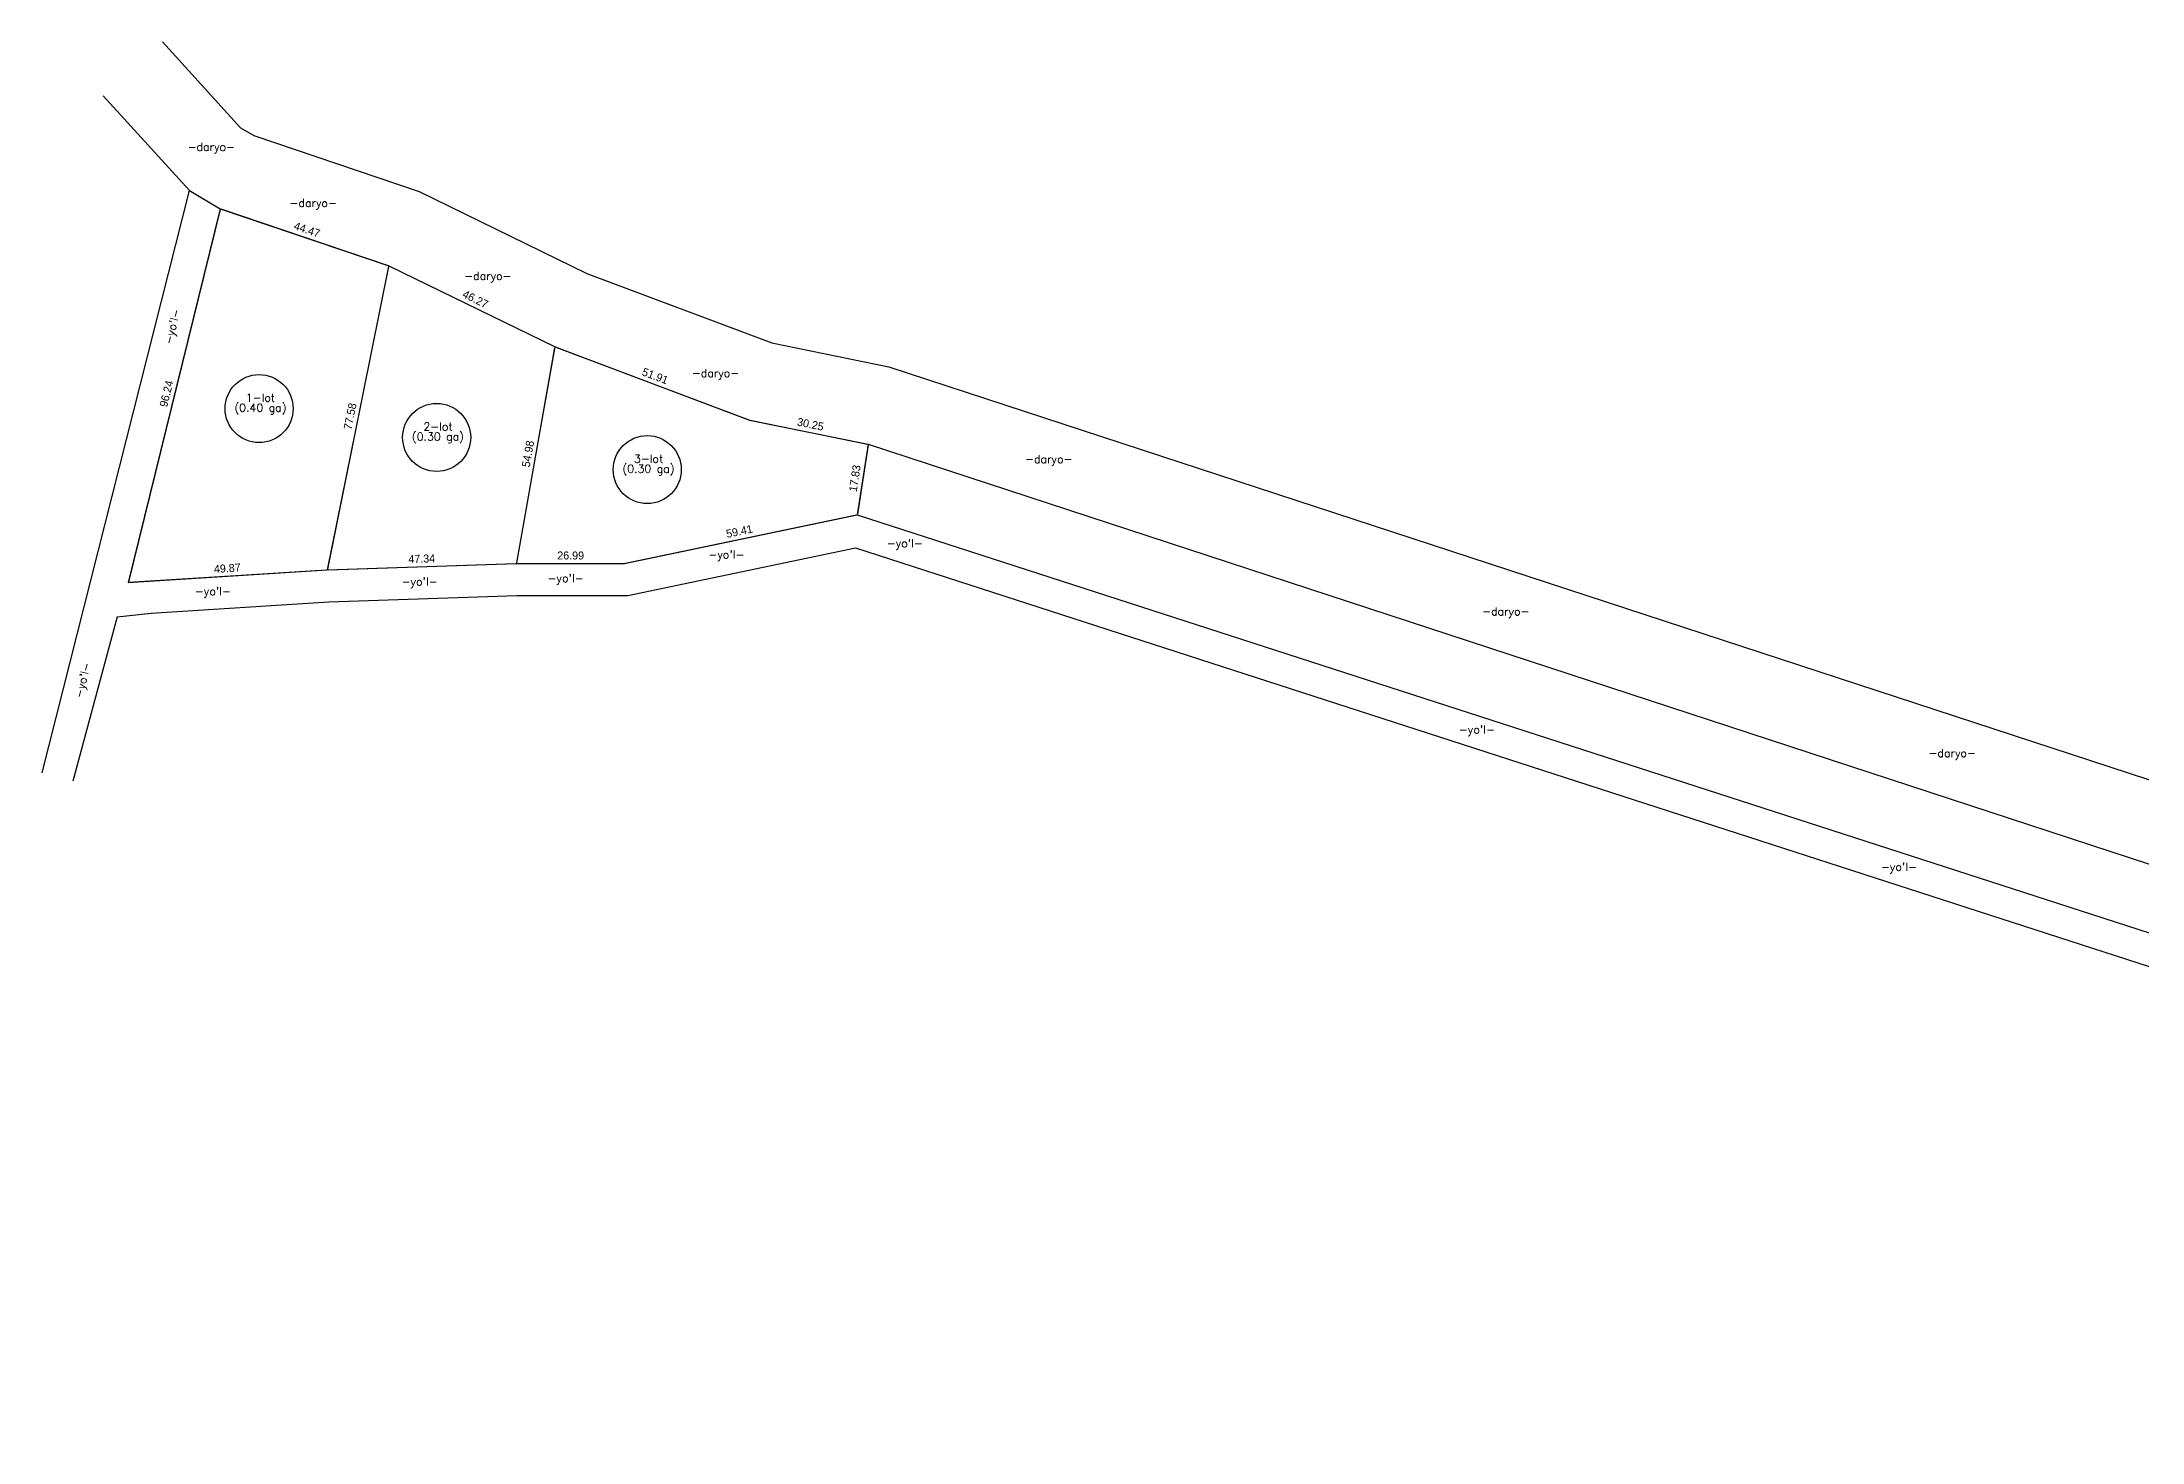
# Model space of a CAD drawing. Header units: inches. Extents: x 682214 to 685132, y 4523331 to 4524454.
# Drawn here: x 682214 to 682739, y 4523433 to 4523782 of the extents above; entities that cross this region are included whole.
import ezdxf

# ---------------------------------------------------------------- set-up
doc = ezdxf.new("R2010")
doc.units = ezdxf.units.IN
doc.header["$MEASUREMENT"] = 0
doc.header["$PDMODE"] = 33
doc.header["$PDSIZE"] = -3
doc.layers.add('AM_5', color=3, linetype='Continuous', lineweight=15)
doc.styles.add('ACANSTS', font='romans.shx')
doc.dimstyles.new('Standard$0', dxfattribs={"dimtxt": 2, "dimasz": 0.18, "dimexe": 0.18, "dimexo": 0.0625, "dimgap": 1, "dimtad": 1, "dimdec": 4, "dimzin": 0, "dimdsep": 46, "dimtxsty": 'Standard', "dimcen": 0, "dimse1": 1, "dimse2": 1, "dimclrd": 1, "dimclre": 1, "dimclrt": 5, "dimadec": 0, "dimazin": 0, "dimtfac": 1, "dimtdec": 4, "dimtofl": 0, "dimtmove": 0, "dimatfit": 3, "dimfxl": 1, "dimtfillclr": 256, "dimtolj": 1, "dimtzin": 0, "dimarcsym": 2})

# ---------------------------------------------------------------- blocks, each defined once
blk = doc.blocks.new('*D27')
at = {"layer": 'AM_5', "color": 1, "lineweight": -2, "transparency": 16777216}
blk.add_line((682300.42, 4523726.33), (682285.14, 4523650.64), dxfattribs=at)
at = {"layer": 'AM_5', "color": 1, "transparency": 16777216}
for points in [[(682300.39, 4523726.34), (682300.45, 4523726.33), (682300.45, 4523726.51)], [(682285.11, 4523650.65), (682285.17, 4523650.64), (682285.11, 4523650.47)]]:
    blk.add_solid(points, dxfattribs=at)
at = {"layer": 'Defpoints', "color": 0, "transparency": 16777216}
for p in [(682300.45, 4523726.51), (682285.11, 4523650.47), (682285.11, 4523650.47)]:
    blk.add_point(p, dxfattribs=at)
at = {"layer": 'AM_5', "color": 5, "transparency": 16777216, "insert": (682290.82, 4523688.88), "char_height": 2, "attachment_point": 5, "rotation": 78.5895}
blk.add_mtext('\\A1;77.58', dxfattribs=at)
blk = doc.blocks.new('*D28')
at = {"layer": 'AM_5', "color": 1, "lineweight": -2, "transparency": 16777216}
blk.add_line((682258.3, 4523740.6), (682235.38, 4523647.5), dxfattribs=at)
at = {"layer": 'AM_5', "color": 1, "transparency": 16777216}
for points in [[(682258.27, 4523740.61), (682258.33, 4523740.6), (682258.34, 4523740.78)], [(682235.35, 4523647.51), (682235.41, 4523647.49), (682235.34, 4523647.33)]]:
    blk.add_solid(points, dxfattribs=at)
at = {"layer": 'Defpoints', "color": 0, "transparency": 16777216}
for p in [(682258.34, 4523740.78), (682235.34, 4523647.33), (682235.34, 4523647.33)]:
    blk.add_point(p, dxfattribs=at)
at = {"layer": 'AM_5', "color": 5, "transparency": 16777216, "insert": (682244.9, 4523694.53), "char_height": 2, "attachment_point": 5, "rotation": 76.1708}
blk.add_mtext('\\A1;96.24', dxfattribs=at)
blk = doc.blocks.new('*D30')
at = {"layer": 'AM_5', "color": 1, "lineweight": -2, "transparency": 16777216}
blk.add_line((682284.93, 4523650.45), (682235.52, 4523647.34), dxfattribs=at)
at = {"layer": 'AM_5', "color": 1, "transparency": 16777216}
for points in [[(682235.51, 4523647.37), (682235.52, 4523647.31), (682235.34, 4523647.33)], [(682284.93, 4523650.48), (682284.93, 4523650.42), (682285.11, 4523650.47)]]:
    blk.add_solid(points, dxfattribs=at)
at = {"layer": 'Defpoints', "color": 0, "transparency": 16777216}
for p in [(682235.34, 4523647.33), (682235.34, 4523647.33), (682285.11, 4523650.47)]:
    blk.add_point(p, dxfattribs=at)
at = {"layer": 'AM_5', "color": 5, "transparency": 16777216, "insert": (682260.1, 4523650.89), "char_height": 2, "attachment_point": 5, "rotation": 3.6109}
blk.add_mtext('\\A1;49.87', dxfattribs=at)
blk = doc.blocks.new('*D31')
at = {"layer": 'AM_5', "color": 1, "lineweight": -2, "transparency": 16777216}
blk.add_line((682258.51, 4523740.72), (682300.28, 4523726.57), dxfattribs=at)
at = {"layer": 'AM_5', "color": 1, "transparency": 16777216}
for points in [[(682258.52, 4523740.75), (682258.5, 4523740.69), (682258.34, 4523740.78)], [(682300.29, 4523726.6), (682300.27, 4523726.54), (682300.45, 4523726.51)]]:
    blk.add_solid(points, dxfattribs=at)
at = {"layer": 'Defpoints', "color": 0, "transparency": 16777216}
for p in [(682258.34, 4523740.78), (682300.45, 4523726.51), (682300.45, 4523726.51)]:
    blk.add_point(p, dxfattribs=at)
at = {"layer": 'AM_5', "color": 5, "transparency": 16777216, "insert": (682280.04, 4523735.54), "char_height": 2, "attachment_point": 5, "rotation": 341.2841}
blk.add_mtext('\\A1;44.47', dxfattribs=at)
blk = doc.blocks.new('*D32')
at = {"layer": 'AM_5', "color": 1, "lineweight": -2, "transparency": 16777216}
blk.add_line((682285.29, 4523650.47), (682332.24, 4523652.07), dxfattribs=at)
at = {"layer": 'AM_5', "color": 1, "transparency": 16777216}
for points in [[(682332.24, 4523652.1), (682332.24, 4523652.04), (682332.42, 4523652.07)], [(682285.29, 4523650.5), (682285.29, 4523650.44), (682285.11, 4523650.47)]]:
    blk.add_solid(points, dxfattribs=at)
at = {"layer": 'Defpoints', "color": 0, "transparency": 16777216}
for p in [(682332.42, 4523652.07), (682332.42, 4523652.07), (682285.11, 4523650.47)]:
    blk.add_point(p, dxfattribs=at)
at = {"layer": 'AM_5', "color": 5, "transparency": 16777216, "insert": (682308.7, 4523653.27), "char_height": 2, "attachment_point": 5, "rotation": 1.9459}
blk.add_mtext('\\A1;47.34', dxfattribs=at)
blk = doc.blocks.new('*D33')
at = {"layer": 'AM_5', "color": 1, "lineweight": -2, "transparency": 16777216}
blk.add_line((682300.62, 4523726.43), (682341.87, 4523706.29), dxfattribs=at)
at = {"layer": 'AM_5', "color": 1, "transparency": 16777216}
for points in [[(682300.63, 4523726.46), (682300.6, 4523726.4), (682300.45, 4523726.51)], [(682341.89, 4523706.31), (682341.86, 4523706.26), (682342.04, 4523706.21)]]:
    blk.add_solid(points, dxfattribs=at)
at = {"layer": 'Defpoints', "color": 0, "transparency": 16777216}
for p in [(682300.45, 4523726.51), (682342.04, 4523706.21), (682342.04, 4523706.21)]:
    blk.add_point(p, dxfattribs=at)
at = {"layer": 'AM_5', "color": 5, "transparency": 16777216, "insert": (682322.12, 4523718.16), "char_height": 2, "attachment_point": 5, "rotation": 333.9761}
blk.add_mtext('\\A1;46.27', dxfattribs=at)
blk = doc.blocks.new('*D34')
at = {"layer": 'AM_5', "color": 1, "lineweight": -2, "transparency": 16777216}
blk.add_line((682332.45, 4523652.25), (682342, 4523706.03), dxfattribs=at)
at = {"layer": 'AM_5', "color": 1, "transparency": 16777216}
for points in [[(682341.97, 4523706.04), (682342.03, 4523706.03), (682342.04, 4523706.21)], [(682332.42, 4523652.26), (682332.48, 4523652.25), (682332.42, 4523652.07)]]:
    blk.add_solid(points, dxfattribs=at)
at = {"layer": 'Defpoints', "color": 0, "transparency": 16777216}
for p in [(682342.04, 4523706.21), (682342.04, 4523706.21), (682332.42, 4523652.07)]:
    blk.add_point(p, dxfattribs=at)
at = {"layer": 'AM_5', "color": 5, "transparency": 16777216, "insert": (682335.26, 4523679.49), "char_height": 2, "attachment_point": 5, "rotation": 79.9283}
blk.add_mtext('\\A1;54.98', dxfattribs=at)
blk = doc.blocks.new('*D35')
at = {"layer": 'AM_5', "color": 1, "lineweight": -2, "transparency": 16777216}
blk.add_line((682332.6, 4523652.07), (682359.23, 4523652.09), dxfattribs=at)
at = {"layer": 'AM_5', "color": 1, "transparency": 16777216}
for points in [[(682332.6, 4523652.1), (682332.6, 4523652.04), (682332.42, 4523652.07)], [(682359.23, 4523652.12), (682359.23, 4523652.06), (682359.41, 4523652.09)]]:
    blk.add_solid(points, dxfattribs=at)
at = {"layer": 'Defpoints', "color": 0, "transparency": 16777216}
for p in [(682332.42, 4523652.07), (682359.41, 4523652.09), (682359.41, 4523652.09)]:
    blk.add_point(p, dxfattribs=at)
at = {"layer": 'AM_5', "color": 5, "transparency": 16777216, "insert": (682345.92, 4523654.08), "char_height": 2, "attachment_point": 5, "rotation": 0.0327}
blk.add_mtext('\\A1;26.99', dxfattribs=at)
blk = doc.blocks.new('*D36')
at = {"layer": 'AM_5', "color": 1, "lineweight": -2, "transparency": 16777216}
blk.add_line((682359.59, 4523652.13), (682417.38, 4523664.23), dxfattribs=at)
at = {"layer": 'AM_5', "color": 1, "transparency": 16777216}
for points in [[(682417.38, 4523664.26), (682417.39, 4523664.2), (682417.56, 4523664.27)], [(682359.58, 4523652.16), (682359.6, 4523652.1), (682359.41, 4523652.09)]]:
    blk.add_solid(points, dxfattribs=at)
at = {"layer": 'Defpoints', "color": 0, "transparency": 16777216}
for p in [(682417.56, 4523664.27), (682417.56, 4523664.27), (682359.41, 4523652.09)]:
    blk.add_point(p, dxfattribs=at)
at = {"layer": 'AM_5', "color": 5, "transparency": 16777216, "insert": (682388.08, 4523660.13), "char_height": 2, "attachment_point": 5, "rotation": 11.8279}
blk.add_mtext('\\A1;59.41', dxfattribs=at)
blk = doc.blocks.new('*D39')
at = {"layer": 'AM_5', "color": 1, "lineweight": -2, "transparency": 16777216}
blk.add_line((682420.25, 4523681.71), (682417.59, 4523664.44), dxfattribs=at)
at = {"layer": 'AM_5', "color": 1, "transparency": 16777216}
for points in [[(682420.22, 4523681.72), (682420.27, 4523681.71), (682420.27, 4523681.89)], [(682417.56, 4523664.45), (682417.62, 4523664.44), (682417.56, 4523664.27)]]:
    blk.add_solid(points, dxfattribs=at)
at = {"layer": 'Defpoints', "color": 0, "transparency": 16777216}
for p in [(682420.27, 4523681.89), (682417.56, 4523664.27), (682417.56, 4523664.27)]:
    blk.add_point(p, dxfattribs=at)
at = {"layer": 'AM_5', "color": 5, "transparency": 16777216, "insert": (682416.94, 4523673.38), "char_height": 2, "attachment_point": 5, "rotation": 81.2538}
blk.add_mtext('\\A1;17.83', dxfattribs=at)
blk = doc.blocks.new('*D44')
at = {"layer": 'AM_5', "color": 1, "lineweight": -2, "transparency": 16777216}
blk.add_line((682342.2, 4523706.14), (682390.47, 4523688.02), dxfattribs=at)
at = {"layer": 'AM_5', "color": 1, "transparency": 16777216}
for points in [[(682342.21, 4523706.17), (682342.19, 4523706.12), (682342.04, 4523706.21)], [(682390.48, 4523688.05), (682390.46, 4523687.99), (682390.64, 4523687.95)]]:
    blk.add_solid(points, dxfattribs=at)
at = {"layer": 'Defpoints', "color": 0, "transparency": 16777216}
for p in [(682342.04, 4523706.21), (682390.64, 4523687.95), (682390.64, 4523687.95)]:
    blk.add_point(p, dxfattribs=at)
at = {"layer": 'AM_5', "color": 5, "transparency": 16777216, "insert": (682367.04, 4523698.95), "char_height": 2, "attachment_point": 5, "rotation": 339.4151}
blk.add_mtext('\\A1;51.91', dxfattribs=at)
blk = doc.blocks.new('*D45')
at = {"layer": 'AM_5', "color": 1, "lineweight": -2, "transparency": 16777216}
blk.add_line((682390.81, 4523687.92), (682420.1, 4523681.93), dxfattribs=at)
at = {"layer": 'AM_5', "color": 1, "transparency": 16777216}
for points in [[(682390.82, 4523687.95), (682390.81, 4523687.89), (682390.64, 4523687.95)], [(682420.1, 4523681.96), (682420.09, 4523681.9), (682420.27, 4523681.89)]]:
    blk.add_solid(points, dxfattribs=at)
at = {"layer": 'Defpoints', "color": 0, "transparency": 16777216}
for p in [(682390.64, 4523687.95), (682420.27, 4523681.89), (682420.27, 4523681.89)]:
    blk.add_point(p, dxfattribs=at)
at = {"layer": 'AM_5', "color": 5, "transparency": 16777216, "insert": (682405.85, 4523686.88), "char_height": 2, "attachment_point": 5, "rotation": 348.4391}
blk.add_mtext('\\A1;30.25', dxfattribs=at)

msp = doc.modelspace()

# ---------------------------------------------------------------- linework, layer by layer
at = {"color": 2}
for p, q in [((682213.799, 4523599.753), (682250.648, 4523745.298)), ((682232.613, 4523638.774), (682221.515, 4523597.643))]:
    msp.add_line(p, q, dxfattribs=at)
at = {"color": 4}
for points in [[(682243.928, 4523782.438), (682243.928, 4523782.438), (682263.404, 4523760.999), (682266.703, 4523759.061), (682308.082, 4523745.042), (682349.957, 4523724.597), (682396.19, 4523707.233), (682425.407, 4523701.256), (682764.367, 4523590.186)], [(682229.124, 4523768.99), (682250.648, 4523745.298), (682258.341, 4523740.777), (682300.455, 4523726.51), (682342.036, 4523706.208), (682390.635, 4523687.955), (682420.272, 4523681.892), (682760.602, 4523570.373)]]:
    msp.add_lwpolyline(points, dxfattribs=at)
at = {"color": 2}
for points in [[(682250.648, 4523745.298), (682258.341, 4523740.777)], [(682258.341, 4523740.777), (682235.336, 4523647.325), (682285.107, 4523650.466), (682332.42, 4523652.074), (682359.415, 4523652.089), (682417.561, 4523664.266), (682754.543, 4523555.201), (682847.403, 4523521.97), (682901.087, 4523504.377), (682964.888, 4523482.159), (682986.038, 4523475.856), (683013.509, 4523465.581), (683041.93, 4523455.348), (683093.181, 4523440.177), (683093.181, 4523440.177), (683093.181, 4523440.177)], [(682232.613, 4523638.774), (682241.106, 4523639.674), (682285.495, 4523642.475), (682332.559, 4523644.074), (682360.246, 4523644.089), (682417.12, 4523656), (682751.963, 4523547.627), (682844.809, 4523514.402), (682898.526, 4523496.798), (682962.429, 4523474.544), (682983.492, 4523468.268), (683010.752, 4523458.07), (683039.437, 4523447.742), (683090.91, 4523432.506)]]:
    msp.add_lwpolyline(points, dxfattribs=at)
for centre in [(682268.063, 4523690.81), (682312.43, 4523683.591), (682365.052, 4523675.548)]:
    msp.add_circle(centre, 8.5)
at = {"layer": 'AM_5', "color": 1}
for points in [[(682235.336, 4523647.325), (682258.341, 4523740.777), (682300.455, 4523726.51), (682285.107, 4523650.466)], [(682298.036, 4523650.905), (682285.107, 4523650.466), (682300.455, 4523726.51), (682342.036, 4523706.208), (682332.42, 4523652.074)], [(682359.415, 4523652.089), (682332.42, 4523652.074), (682342.036, 4523706.208), (682390.635, 4523687.955), (682420.272, 4523681.892), (682417.561, 4523664.266)]]:
    msp.add_lwpolyline(points, close=True, dxfattribs=at)

# ---------------------------------------------------------------- texts
at = {"char_height": 2, "attachment_point": 1, "style": 'ACANSTS'}
for s, insert in [('-daryo-', (682250.204, 4523757.232)), ('-daryo-', (682275.672, 4523743.201)), ('-daryo-', (682319.315, 4523724.981)), ('-daryo-', (682376.216, 4523700.688)), ('-daryo-', (682459.489, 4523679.185)), ("-yo'l-", (682424.934, 4523658.135)), ("-yo'l-", (682380.351, 4523655.341)), ("-yo'l-", (682303.683, 4523648.572)), ("-yo'l-", (682340.159, 4523649.438)), ("-yo'l-", (682252.016, 4523646.153)), ('-daryo-', (682573.717, 4523641.131)), ("-yo'l-", (682567.907, 4523611.594)), ('-daryo-', (682685.286, 4523605.716)), ("-yo'l-", (682673.384, 4523577.281))]:
    msp.add_mtext_dynamic_manual_height_columns(s, width=4.27645, gutter_width=1, heights=[0.484], dxfattribs=dict(at, insert=insert))
at = {"char_height": 2, "attachment_point": 1, "rotation": 76.43858, "style": 'ACANSTS'}
for insert in [(682244.322, 4523707.165), (682221.923, 4523618.793)]:
    msp.add_mtext_dynamic_manual_height_columns("-yo'l-", width=4.27645, gutter_width=1, heights=[0.484], dxfattribs=dict(at, insert=insert))
at = {"char_height": 2, "attachment_point": 2, "line_spacing_factor": 0.75, "style": 'ACANSTS'}
for s, insert in [('\\pxqc;1-lot\\P(0.40 ga)', (682268.389, 4523694.533)), ('\\pxqc;2-lot\\P(0.30 ga)', (682312.757, 4523687.315)), ('\\pxqc;3-lot\\P(0.30 ga)', (682365.378, 4523679.271))]:
    msp.add_mtext_dynamic_manual_height_columns(s, width=14.969, gutter_width=1, heights=[9.541], dxfattribs=dict(at, insert=insert))

# ---------------------------------------------------------------- dimensions: what is measured, and where the dimension line sits
at = {"layer": 'AM_5'}
for p1, p2, override, picture, middle in [((682258.341, 4523740.777), (682235.336, 4523647.325), {"dimdec": 2}, '*D28', (682244.896, 4523694.529)), ((682258.341, 4523740.777), (682300.455, 4523726.51), {"dimdec": 2}, '*D31', (682280.039, 4523735.538)), ((682300.455, 4523726.51), (682285.107, 4523650.466), {"dimdec": 2, "dimpost": ''}, '*D27', (682290.82, 4523688.884)), ((682300.455, 4523726.51), (682342.036, 4523706.208), {"dimdec": 2}, '*D33', (682322.123, 4523718.156)), ((682332.42, 4523652.074), (682342.036, 4523706.208), {"dimdec": 2}, '*D34', (682335.259, 4523679.49)), ((682342.036, 4523706.208), (682390.635, 4523687.955), {"dimdec": 2, "dimpost": ''}, '*D44', (682367.039, 4523698.954)), ((682390.635, 4523687.955), (682420.272, 4523681.892), {"dimdec": 2}, '*D45', (682405.855, 4523686.883)), ((682420.272, 4523681.892), (682417.561, 4523664.266), {"dimdec": 2}, '*D39', (682416.94, 4523673.383)), ((682359.415, 4523652.089), (682417.561, 4523664.266), {"dimdec": 2}, '*D36', (682388.078, 4523660.135)), ((682285.107, 4523650.466), (682235.336, 4523647.325), {"dimdec": 2, "dimpost": ''}, '*D30', (682260.096, 4523650.892)), ((682285.107, 4523650.466), (682332.42, 4523652.074), {"dimdec": 2}, '*D32', (682308.696, 4523653.269)), ((682332.42, 4523652.074), (682359.415, 4523652.089), {"dimdec": 2}, '*D35', (682345.917, 4523654.081))]:
    dim = msp.add_aligned_dim(p1=p1, p2=p2, distance=0, dimstyle='Standard$0', override=override, dxfattribs=at)
    dim.commit()
    dim.dimension.update_dxf_attribs({"geometry": picture, "text_midpoint": middle})

doc.saveas('drawing.dxf')
